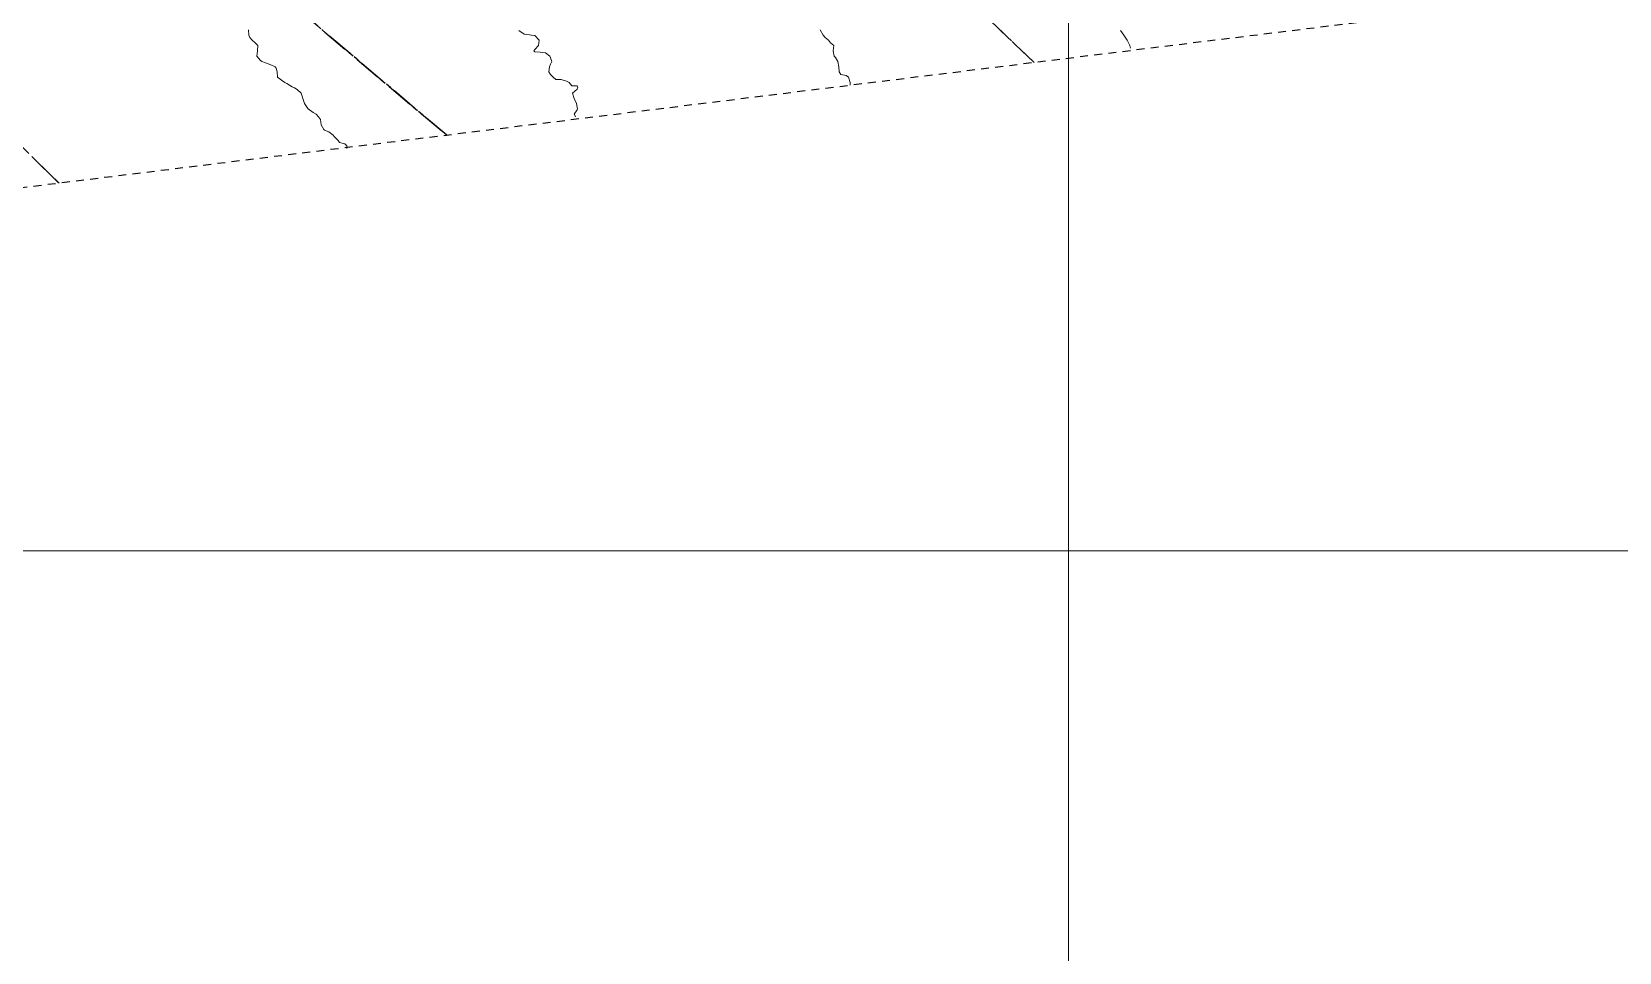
# Model space of a CAD drawing. Header units: centimetres. Extents: x 0 to 642158, y -847 to 649707.
# Drawn here: x 616968.6 to 617119, y 619749.4 to 619836.6 of the extents above; entities that cross this region are included whole.
import ezdxf

# ---------------------------------------------------------------- set-up
doc = ezdxf.new("R2010")
doc.units = ezdxf.units.CM
doc.header["$MEASUREMENT"] = 0
doc.linetypes.add('CENTERX2', pattern=[4, 2.5, -0.5, 0.5, -0.5])
doc.linetypes.add('JIS_02_0.7', pattern=[1.35, 0.75, -0.6])
for name, color, linetype, lineweight in [('MEV_grille', 254, 'Continuous', 9), ('WAL_parcellaire agricole', 7, 'JIS_02_0.7', 25), ('WAL_topographie 0.5', 253, 'Continuous', 20)]:
    doc.layers.add(name, color=color, linetype=linetype, lineweight=lineweight)
doc.layers.add('SPW_parcellaire cadastral', color=7, linetype='CENTERX2', lineweight=25, true_color=0xff0542)

# ---------------------------------------------------------------- blocks, each defined once
blk = doc.blocks.new('*U114')
at = {"layer": 'MEV_grille', "transparency": 33554687}
blk.add_lwpolyline([(-1338.46, 0), (1338.46, 0)], dxfattribs=at)
blk = doc.blocks.new('*U115')
at = {"layer": 'MEV_grille', "color": 0, "linetype": 'ByBlock', "lineweight": -2, "transparency": 16777216}
blk.add_blockref('*U114', (0, -2600), dxfattribs=at)
blk = doc.blocks.new('*U112')
at = {"layer": 'MEV_grille', "transparency": 33554687}
blk.add_lwpolyline([(0, 1825.48), (0, -1825.48)], dxfattribs=at)
blk = doc.blocks.new('*U113')
at = {"layer": 'MEV_grille', "color": 0, "linetype": 'ByBlock', "lineweight": -2, "transparency": 16777216}
blk.add_blockref('*U112', (1700, 0), dxfattribs=at)

msp = doc.modelspace()

# ---------------------------------------------------------------- linework, layer by layer
at = {"layer": 'SPW_parcellaire cadastral'}
for points in [[(617063.57, 619833.64), (616969.53, 619923.26), (616973.86, 619925.24), (617006.22, 619948.3), (617145.21, 619843.73)], [(617007.91, 619826.75), (616920.01, 619901.11), (616969.53, 619923.26), (617063.57, 619833.64)], [(616971.18, 619822.21), (616900.03, 619891.92), (616920.01, 619901.11), (617007.91, 619826.75)], [(616900.03, 619891.92), (616971.18, 619822.21)]]:
    msp.add_lwpolyline(points, dxfattribs=at)
at = {"layer": 'WAL_parcellaire agricole'}
msp.add_lwpolyline([(616834.39, 619862.14), (616901.11, 619894.2), (616963.61, 619923.83), (616998.73, 619944.28), (617044.54, 619975.16), (617078.6, 619997.78), (617129.24, 620024.45), (617150.6, 620035.19), (617167, 620042.47), (617183.64, 620049.25), (617195.97, 620052.59), (617205.63, 620054.26), (617214.47, 620054.92), (617225.8, 620055.09), (617244.63, 620054.09), (617264.8, 620051.76), (617279.27, 620048.93), (617287.57, 620047.03), (617298.3, 620043.93), (617316.3, 620037.27), (617206.59, 619911.12), (617193.23, 619891.65), (617159.76, 619845.53), (616438.34, 619756.31)], dxfattribs=at)
at = {"layer": 'WAL_topographie 0.5'}
for points in [[(616989.11, 619836.75), (616989.17, 619836.25), (616989.25, 619836.02), (616989.47, 619835.75), (616989.75, 619835.5), (616990, 619835.25), (616989.99, 619834.75), (616989.9, 619834.25), (616990.25, 619833.85), (616990.39, 619833.75), (616990.75, 619833.6), (616991.25, 619833.41), (616991.66, 619833.25), (616991.75, 619833.11), (616991.85, 619832.75), (616991.87, 619832.25), (616992.25, 619831.98), (616992.57, 619831.75), (616992.75, 619831.66), (616993.25, 619831.35), (616993.48, 619831.25), (616993.75, 619831.1), (616994.12, 619830.75), (616994.25, 619830.36), (616994.28, 619830.25), (616994.42, 619829.75), (616994.75, 619829.3), (616994.79, 619829.25), (616995.25, 619828.91), (616995.54, 619828.75), (616995.75, 619828.5), (616995.96, 619828.25), (616996.01, 619827.75), (616996.25, 619827.31), (616996.31, 619827.25), (616996.75, 619827.08), (616997.13, 619826.75), (616997.25, 619826.62), (616997.63, 619826.25), (616997.75, 619826.08), (616998.25, 619825.93), (616998.43, 619825.75), (616998.43, 619825.5)], [(617014.75, 619836.69), (617015.25, 619836.34), (617015.75, 619836.27), (617015.92, 619836.25), (617016.25, 619836.19), (617016.65, 619835.75), (617016.61, 619835.25), (617016.25, 619834.87), (617016.16, 619834.75), (617016.25, 619834.67), (617016.75, 619834.61), (617017.25, 619834.56), (617017.67, 619834.25), (617017.75, 619834.08), (617017.87, 619833.75), (617017.75, 619833.5), (617017.64, 619833.25), (617017.58, 619832.75), (617017.75, 619832.5), (617018, 619832.25), (617018.25, 619832.05), (617018.75, 619832.04), (617019.25, 619831.87), (617019.5, 619831.75), (617019.75, 619831.42), (617020.25, 619831.42), (617020.33, 619831.25), (617020.25, 619831.12), (617019.82, 619830.75), (617019.99, 619830.25), (617020.19, 619829.75), (617020.25, 619829.42), (617020.28, 619829.25), (617020.25, 619829.17), (617019.97, 619828.75), (617020, 619828.71), (617020.09, 619828.5)], [(617043.28, 619836.75), (617043.56, 619836.25), (617043.75, 619836.02), (617044.06, 619835.75), (617044.25, 619835.52), (617044.58, 619835.25), (617044.52, 619834.75), (617044.62, 619834.25), (617044.75, 619834.13), (617044.96, 619833.75), (617045.04, 619833.25), (617045.08, 619832.75), (617045.25, 619832.52), (617045.75, 619832.4), (617045.97, 619832.25), (617046.12, 619831.75), (617046.12, 619831.5)], [(617071.75, 619836.68), (617072.05, 619836.25), (617072.25, 619835.95), (617072.36, 619835.75), (617072.63, 619835.25), (617072.68, 619835)]]:
    msp.add_lwpolyline(points, dxfattribs=at)

# ---------------------------------------------------------------- block references
at = {"layer": 'MEV_grille', "transparency": 33554687}
for name, p in [('*U113', (615366.81, 620593.64)), ('*U115', (616669.48, 622387.38))]:
    msp.add_blockref(name, p, dxfattribs=at)

doc.saveas('drawing.dxf')
